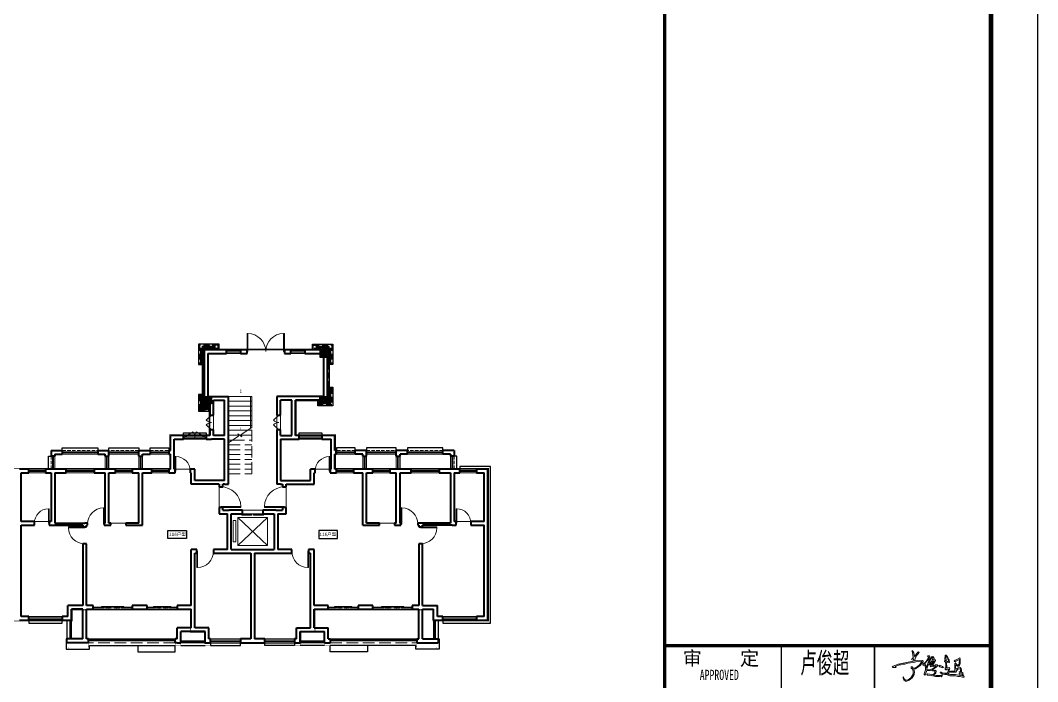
# Model space of a CAD drawing. Extents: x -518115 to 1124316, y -209821 to 1628073.
# Drawn here: x 875905 to 897714, y 655886 to 670063 of the extents above; entities that cross this region are included whole.
import ezdxf

# ---------------------------------------------------------------- set-up
doc = ezdxf.new("R2010")
doc.units = 0
doc.header["$LTSCALE"] = 1000
doc.header["$MEASUREMENT"] = 0
for name, pattern in [('#P_--_20B1_001_t3$0$DASH', [0.35, 0.25, -0.1]), ('DASH', [0.35, 0.25, -0.1]), ('HIDDEN', [0.375, 0.25, -0.125])]:
    doc.linetypes.add(name, pattern=pattern)
for name, color, linetype, lineweight in [('3.5方案汇报，与郭总、侯月琴确定户型_t8$0$STAIR', 2, 'Continuous', 18), ('PUB_HATCH', 8, 'Continuous', 9), ('STAIR', 2, 'Continuous', 18), ('WALL', 9, 'Continuous', 40), ('WINDOW', 144, 'Continuous', 15), ('平面-栏杆', 135, 'Continuous', 15), ('平面-看线', 45, 'Continuous', 15), ('签名', 7, 'Continuous', 18)]:
    doc.layers.add(name, color=color, linetype=linetype, lineweight=lineweight)
for name, color, linetype in [('DIM_SYMB', 3, 'Continuous'), ('PUB_TEXT', 4, 'Continuous'), ('图框', 140, 'Continuous'), ('图签文字', 147, 'Continuous'), ('看线', 251, 'Continuous'), ('立面-看线', 251, 'Continuous')]:
    doc.layers.add(name, color=color, linetype=linetype)
doc.layers.add('yichutu', color=7, linetype='Continuous', true_color=0xffffff, plot=False)
doc.styles.add('_TCH_DIM', font='SIMPLEX.shx', dxfattribs={"width": 0.7, "bigfont": 'GBCBIG.shx'})
doc.styles.add('建筑图签-1', font='', dxfattribs={"width": 0.7})
doc.styles.add('建筑图签-2', font='TXT.shx', dxfattribs={"width": 0.5, "bigfont": 'HZTXT.shx'})
doc.styles.add('黑体', font='')
doc.styles.get('建筑图签-1').set_extended_font_data('SimHei')
doc.styles.get('黑体').set_extended_font_data('SimHei')
pattern_1 = [(0, (-168166.8864, -210246.6915), (12.3825, 7.149038), [8.255, -16.51]), (120, (-168166.8864, -210246.6915), (-12.38249852, 7.14904056), [8.255, -16.51]), (60, (-168166.8864, -210246.6915), (1.48e-06, 14.29807856), [-16.51, 8.255])]

# ---------------------------------------------------------------- blocks, each defined once
blk = doc.blocks.new('A$C028C60F5')
at = {"color": 6}
blk.add_lwpolyline([(400, 0), (0, 0), (0, -400), (400, -400)], close=True, dxfattribs=at)
at = {"layer": 'PUB_HATCH'}
blk.add_solid([(0, -400), (400, -400), (0, 0), (400, 0)], dxfattribs=at)
blk = doc.blocks.new('A$C3EFA6995')
for p in [(9700, -2400), (15900, -2400)]:
    blk.add_blockref('A$C028C60F5', p)
blk = doc.blocks.new('A$C03F721DF')
at = {"layer": '立面-看线'}
h = blk.add_hatch(dxfattribs=at)
h.set_pattern_fill('HONEY', color=256, scale=5.2)
h.set_pattern_definition(pattern_1)
h.paths.add_polyline_path([(14240, 2600), (14240, 2640), (13960, 2640), (13960, 2600), (13920, 2600), (13920, 2280), (14000, 2280), (14000, 2560), (14280, 2560), (14280, 2600)])
h = blk.add_hatch(dxfattribs=at)
h.set_pattern_fill('HONEY', color=256, scale=5.2)
h.set_pattern_definition(pattern_1)
h.paths.add_polyline_path([(16400, 2600), (16400, 2640), (16680, 2640), (16680, 2600), (16720, 2600), (16720, 2280), (16640, 2280), (16640, 2560), (16360, 2560), (16360, 2600)])
h = blk.add_hatch(dxfattribs=at)
h.set_pattern_fill('HONEY', color=256, scale=5.2)
h.set_pattern_definition([(0, (-168206.6315, -211646.691), (12.3825, 7.149038), [8.255, -16.51]), (120, (-168206.6315, -211646.691), (-12.38249852, 7.14904056), [8.255, -16.51]), (60, (-168206.6315, -211646.691), (1.48e-06, 14.29807856), [-16.51, 8.255])])
h.paths.add_polyline_path([(14120, 1400), (14000, 1400), (14000, 1560), (13920, 1560), (13920, 1280), (14120, 1280)])
h = blk.add_hatch(dxfattribs=at)
h.set_pattern_fill('HONEY', color=256, scale=5.2)
h.set_pattern_definition([(0, (-168206.6315, -211486.691), (12.3825, 7.149038), [8.255, -16.51]), (120, (-168206.6315, -211486.691), (-12.38249852, 7.14904056), [8.255, -16.51]), (60, (-168206.6315, -211486.691), (1.48e-06, 14.29807856), [-16.51, 8.255])])
h.paths.add_polyline_path([(16640, 1480), (16640, 1480), (16640, 1720), (16720, 1720), (16720, 1400), (16640, 1400)])
at = {"color": 1, "const_width": 3.2}
for points in [[(14000, 2280), (13920, 2280), (13920, 2600), (13960, 2600), (13960, 2640), (14076, 2640), (14076, 2640), (14124, 2640), (14124, 2640), (14240, 2640), (14240, 2600), (14280, 2600), (14280, 2560)], [(16640, 2280), (16720, 2280), (16720, 2600), (16680, 2600), (16680, 2640), (16564, 2640), (16564, 2640), (16516, 2640), (16516, 2640), (16400, 2640), (16400, 2600), (16360, 2600), (16360, 2560)], [(14000, 1560), (13920, 1560), (13920, 1280), (14120, 1280)], [(16640, 1720), (16720, 1720), (16720, 1400), (16480, 1400), (16480, 1480)]]:
    blk.add_lwpolyline(points, dxfattribs=at)
at = {"color": 1}
for points in [[(13221, -1315), (13624, -1315), (13624, -1489), (13221, -1489)], [(16859, -1315), (16456, -1315), (16456, -1489), (16859, -1489)]]:
    blk.add_lwpolyline(points, close=True, dxfattribs=at)
at = {"color": 30, "const_width": 3.2}
for points in [[(11060, -3720), (11060, -3840), (11100, -3840), (11100, -3820), (11520, -3820), (11520, -3720)], [(13380, -3720), (13380, -3780), (13500, -3780), (13500, -3720)], [(14020, -3720), (14020, -3780), (14140, -3780), (14140, -3720)], [(16060, -3720), (16060, -3780), (15940, -3780), (15940, -3720)], [(16700, -3720), (16700, -3780), (16580, -3780), (16580, -3720)], [(19020, -3720), (19020, -3840), (18980, -3840), (18980, -3820), (18560, -3820), (18560, -3720)]]:
    blk.add_lwpolyline(points, dxfattribs=at)
at = {"layer": '3.5方案汇报，与郭总、侯月琴确定户型_t8$0$STAIR'}
for p, q in [((14721, -1040), (15361, -1640)), ((15361, -1040), (14721, -1640))]:
    blk.add_line(p, q, dxfattribs=at)
for points in [[(15361, -1640), (15361, -1040), (14721, -1040), (14721, -1640)], [(14681, -1560), (14681, -1100), (14621, -1100), (14621, -1560)]]:
    blk.add_lwpolyline(points, close=True, dxfattribs=at)
at = {"layer": 'DIM_SYMB'}
blk.add_lwpolyline([(14780, 1612, 0, 0, 0), (14780, 832, 0, 16, 0), (14780, 892, 0, 0, 0)], format="xyseb", dxfattribs=at)
at = {"layer": 'STAIR'}
for p, q in [((14520, 562), (14520, 1560)), ((14520, 1560), (15020, 1560)), ((14996, 1560), (14996, 878)), ((15020, 894), (15020, 1560)), ((14520, 1456), (15020, 1456)), ((14520, 1352), (15020, 1352)), ((14520, 1248), (15020, 1248)), ((14520, 1144), (15020, 1144)), ((14520, 1040), (15020, 1040)), ((14520, 936), (15020, 936)), ((15020, 894), (14793, 743)), ((14520, 832), (14926, 832)), ((14520, 728), (14733, 728)), ((14740, 708), (14520, 562)), ((14811, 692), (14724, 756)), ((14724, 756), (14740, 708)), ((14762, 728), (14798, 728)), ((14793, 743), (14811, 692)), ((14520, 624), (14614, 624))]:
    blk.add_line(p, q, dxfattribs=at)
at = {"layer": 'STAIR', "color": 246, "linetype": '#P_--_20B1_001_t3$0$DASH'}
for p, q in [((15020, 894), (14793, 743)), ((15020, -104), (15020, 894)), ((14740, 708), (14520, 562)), ((14811, 692), (14724, 756)), ((14724, 756), (14740, 708)), ((14733, 728), (14762, 728)), ((14793, 743), (14811, 692)), ((14798, 728), (15020, 728)), ((14926, 832), (15020, 832)), ((14520, -104), (14520, 562)), ((14520, 520), (15020, 520)), ((14614, 624), (15020, 624)), ((14520, 416), (15020, 416)), ((14520, 312), (15020, 312)), ((14520, 208), (15020, 208)), ((14520, 104), (15020, 104)), ((14520, 0), (15020, 0)), ((14520, -104), (15020, -104))]:
    blk.add_line(p, q, dxfattribs=at)
at = {"layer": 'WALL', "color": 7}
for p, q in [((14480, 2560), (14000, 2560)), ((14000, 2560), (14000, 1480)), ((14080, 2480), (14480, 2480)), ((14080, 2480), (14080, 1560)), ((14480, 2480), (14480, 2560)), ((14920, 2560), (14780, 2560)), ((14780, 2560), (14780, 2480)), ((14780, 2480), (14920, 2480)), ((14920, 2480), (14920, 2560)), ((15860, 2560), (15720, 2560)), ((15720, 2560), (15720, 2480)), ((15720, 2480), (15860, 2480)), ((15860, 2480), (15860, 2560)), ((16640, 2560), (16160, 2560)), ((16160, 2560), (16160, 2480)), ((16160, 2480), (16560, 2480)), ((16560, 2480), (16560, 1560)), ((16640, 2560), (16640, 1480)), ((14080, 1560), (14160, 1560)), ((14160, 1560), (14520, 1560)), ((14520, 680), (14520, 1560)), ((15920, 1560), (15560, 1560)), ((15560, 1560), (15560, 1160)), ((16560, 1560), (15920, 1560)), ((14000, 1480), (14120, 1480)), ((14120, 1480), (14120, 1160)), ((14200, 1480), (14440, 1480)), ((14200, 1160), (14200, 1480)), ((14440, 720), (14440, 1480)), ((15880, 1480), (15640, 1480)), ((15640, 1160), (15640, 1480)), ((15880, 720), (15880, 1480)), ((15960, 720), (15960, 1480)), ((16640, 1480), (15960, 1480)), ((14120, 1160), (14200, 1160)), ((15560, 1160), (15640, 1160)), ((13560, 720), (13280, 720)), ((13280, 400), (13280, 720)), ((13560, 640), (13560, 720)), ((14120, 720), (14040, 720)), ((14040, 720), (14040, 640)), ((14200, 840), (14120, 840)), ((14120, 840), (14120, 720)), ((14200, 720), (14200, 840)), ((14440, 720), (14200, 720)), ((14520, -280), (14520, 680)), ((15640, 840), (15560, 840)), ((15560, 840), (15560, 680)), ((15560, 680), (15560, -280)), ((15640, 720), (15640, 840)), ((15640, 720), (15880, 720)), ((16040, 720), (15960, 720)), ((16040, 640), (16040, 720)), ((16800, 720), (16520, 720)), ((16520, 720), (16520, 640)), ((16800, 400), (16800, 720)), ((13360, 640), (13560, 640)), ((13360, 360), (13360, 640)), ((14040, 640), (14160, 640)), ((14440, 640), (14160, 640)), ((14440, -240), (14440, 640)), ((15640, 640), (15640, -240)), ((15640, 640), (15920, 640)), ((15920, 640), (16040, 640)), ((16520, 640), (16720, 640)), ((16720, 360), (16720, 640)), ((10720, 400), (10960, 400)), ((10720, 400), (10720, 280)), ((10800, 280), (10720, 280)), ((10800, 320), (10960, 320)), ((10800, 320), (10800, 280)), ((10960, 400), (10960, 320)), ((11720, 400), (11960, 400)), ((11720, 400), (11720, 320)), ((11720, 320), (11880, 320)), ((11880, 280), (11880, 320)), ((11880, 280), (11960, 280)), ((11960, 280), (11960, 400)), ((12600, 280), (12600, 400)), ((12600, 400), (12840, 400)), ((12600, 280), (12680, 280)), ((12680, 280), (12680, 320)), ((12680, 320), (12840, 320)), ((12840, 400), (12840, 320)), ((13240, 400), (13280, 400)), ((13240, 400), (13240, 320)), ((13240, 320), (13280, 320)), ((13280, 0), (13280, 320)), ((13360, 0), (13360, 360)), ((16720, 0), (16720, 360)), ((16840, 400), (16800, 400)), ((16840, 320), (16800, 320)), ((16800, 0), (16800, 320)), ((16840, 320), (16840, 400)), ((17480, 400), (17240, 400)), ((17240, 320), (17240, 400)), ((17400, 320), (17240, 320)), ((17400, 280), (17400, 320)), ((17400, 280), (17480, 280)), ((17480, 280), (17480, 400)), ((18360, 400), (18120, 400)), ((18120, 280), (18120, 400)), ((18120, 280), (18200, 280)), ((18360, 320), (18200, 320)), ((18200, 280), (18200, 320)), ((18360, 320), (18360, 400)), ((19360, 400), (19120, 400)), ((19120, 320), (19120, 400)), ((19280, 320), (19120, 320)), ((19280, 320), (19280, 280)), ((19360, 280), (19280, 280)), ((19360, 400), (19360, 280)), ((10240, 0), (10040, 0)), ((10080, -80), (10240, -80)), ((10080, -1120), (10080, -80)), ((10240, -80), (10240, 0)), ((10760, 0), (10600, 0)), ((10600, 0), (10600, -80)), ((10600, -80), (10720, -80)), ((10720, -80), (10720, -1120)), ((11040, 0), (10760, 0)), ((10800, -80), (10800, -1160)), ((10800, -80), (11040, -80)), ((11040, -80), (11040, 0)), ((11920, 0), (11640, 0)), ((11640, 0), (11640, -80)), ((11640, -80), (11880, -80)), ((11880, -1160), (11880, -80)), ((12100, 0), (11920, 0)), ((11960, -1160), (11960, -80)), ((11960, -80), (12100, -80)), ((12100, -80), (12100, 0)), ((12640, 0), (12460, 0)), ((12460, 0), (12460, -80)), ((12460, -80), (12600, -80)), ((12600, -1160), (12600, -80)), ((12880, 0), (12640, 0)), ((12680, -80), (12880, -80)), ((12680, -1200), (12680, -80)), ((12880, -80), (12880, 0)), ((13280, 0), (13240, 0)), ((13240, 0), (13240, -80)), ((13240, -80), (13320, -80)), ((13320, -80), (13380, -80)), ((13380, 0), (13360, 0)), ((13380, -80), (13380, 0)), ((13800, 0), (13700, 0)), ((13700, 0), (13700, -80)), ((13700, -80), (13720, -80)), ((13720, -320), (13720, -80)), ((13800, -240), (13800, 0)), ((16280, -240), (16280, 0)), ((16380, 0), (16280, 0)), ((16360, -320), (16360, -80)), ((16360, -80), (16380, -80)), ((16380, -80), (16380, 0)), ((16720, 0), (16700, 0)), ((16700, 0), (16700, -80)), ((16700, -80), (16760, -80)), ((16760, -80), (16840, -80)), ((16840, 0), (16800, 0)), ((16840, -80), (16840, 0)), ((17440, 0), (17200, 0)), ((17200, 0), (17200, -80)), ((17200, -80), (17400, -80)), ((17400, -1200), (17400, -80)), ((17620, 0), (17440, 0)), ((17480, -80), (17620, -80)), ((17480, -1160), (17480, -80)), ((17620, -80), (17620, 0)), ((18160, 0), (17980, 0)), ((17980, 0), (17980, -80)), ((17980, -80), (18120, -80)), ((18120, -1160), (18120, -80)), ((18440, 0), (18160, 0)), ((18200, -1160), (18200, -80)), ((18200, -80), (18440, -80)), ((18440, -80), (18440, 0)), ((19320, 0), (19040, 0)), ((19040, 0), (19040, -80)), ((19040, -80), (19280, -80)), ((19280, -80), (19280, -1160)), ((19480, 0), (19320, 0)), ((19360, -80), (19360, -1120)), ((19360, -80), (19480, -80)), ((19480, -80), (19480, 0)), ((20080, 0), (19840, 0)), ((19840, 0), (19840, -80)), ((19840, -80), (20000, -80)), ((20000, -1120), (20000, -80)), ((20080, -1160), (20080, 0)), ((14320, -320), (13720, -320)), ((14360, -240), (13800, -240)), ((14320, -320), (14320, -380)), ((14320, -380), (14400, -380)), ((14440, -240), (14360, -240)), ((14440, -320), (14400, -320)), ((14400, -380), (14400, -320)), ((14440, -320), (14440, -320)), ((14440, -320), (14520, -320)), ((14520, -320), (14520, -280)), ((15560, -280), (15560, -320)), ((15640, -320), (15560, -320)), ((15640, -240), (15720, -240)), ((15640, -320), (15640, -320)), ((15640, -320), (15680, -320)), ((15680, -320), (15680, -380)), ((15680, -380), (15760, -380)), ((15720, -240), (16280, -240)), ((15760, -320), (16360, -320)), ((15760, -380), (15760, -320)), ((14400, -820), (14320, -820)), ((14320, -820), (14320, -960)), ((14400, -880), (14400, -820)), ((15760, -820), (15680, -820)), ((15680, -820), (15680, -880)), ((15760, -960), (15760, -820)), ((14320, -960), (14500, -960)), ((14400, -880), (14540, -880)), ((14500, -1720), (14500, -960)), ((14820, -880), (14540, -880)), ((14580, -960), (14820, -960)), ((14580, -1720), (14580, -960)), ((14820, -960), (14820, -880)), ((15540, -880), (15260, -880)), ((15260, -880), (15260, -960)), ((15260, -960), (15500, -960)), ((15500, -960), (15500, -1720)), ((15540, -880), (15680, -880)), ((15580, -960), (15760, -960)), ((15580, -960), (15580, -1720)), ((10360, -1120), (10080, -1120)), ((10080, -1200), (10360, -1200)), ((10080, -3160), (10080, -1200)), ((10360, -1200), (10360, -1120)), ((10720, -1120), (10680, -1120)), ((10680, -1120), (10680, -1200)), ((10680, -1200), (10760, -1200)), ((10760, -1200), (11400, -1200)), ((10800, -1160), (11440, -1160)), ((11400, -1200), (11400, -1240)), ((11400, -1240), (11480, -1240)), ((11500, -1160), (11440, -1160)), ((11480, -1240), (11480, -1200)), ((11480, -1200), (11500, -1200)), ((11500, -1200), (11500, -1160)), ((11880, -1160), (11860, -1160)), ((11860, -1160), (11860, -1200)), ((11860, -1200), (11920, -1200)), ((11920, -1200), (12000, -1200)), ((12000, -1160), (11960, -1160)), ((12000, -1200), (12000, -1160)), ((12600, -1160), (12320, -1160)), ((12320, -1160), (12320, -1200)), ((12320, -1200), (12680, -1200)), ((17400, -1200), (17760, -1200)), ((17760, -1160), (17480, -1160)), ((17760, -1200), (17760, -1160)), ((18120, -1160), (18080, -1160)), ((18080, -1160), (18080, -1200)), ((18080, -1200), (18160, -1200)), ((18160, -1200), (18220, -1200)), ((18220, -1160), (18200, -1160)), ((18220, -1200), (18220, -1160)), ((18640, -1160), (18580, -1160)), ((18580, -1160), (18580, -1200)), ((18580, -1200), (18600, -1200)), ((18600, -1200), (18600, -1240)), ((18600, -1240), (18680, -1240)), ((19280, -1160), (18640, -1160)), ((18680, -1240), (18680, -1200)), ((19320, -1200), (18680, -1200)), ((19320, -1200), (19400, -1200)), ((19400, -1120), (19360, -1120)), ((19400, -1200), (19400, -1120)), ((20000, -1120), (19720, -1120)), ((19720, -1120), (19720, -1200)), ((19720, -1200), (20000, -1200)), ((20000, -3160), (20000, -1200)), ((20080, -3240), (20080, -1160)), ((11480, -1600), (11400, -1600)), ((11400, -1600), (11400, -2920)), ((11480, -2920), (11480, -1600)), ((13840, -1720), (13720, -1720)), ((13720, -2920), (13720, -1720)), ((13840, -1800), (13840, -1720)), ((14500, -1720), (14200, -1720)), ((14200, -1720), (14200, -1800)), ((14580, -1720), (15040, -1720)), ((15040, -1720), (15500, -1720)), ((15880, -1720), (15580, -1720)), ((15880, -1800), (15880, -1720)), ((16360, -1720), (16240, -1720)), ((16240, -1720), (16240, -1800)), ((16360, -2920), (16360, -1720)), ((18680, -1600), (18600, -1600)), ((18600, -1600), (18600, -2920)), ((18680, -2920), (18680, -1600)), ((13800, -1800), (13840, -1800)), ((13800, -2960), (13800, -1800)), ((14200, -1800), (14540, -1800)), ((14540, -1800), (15000, -1800)), ((15000, -1800), (15000, -3640)), ((15080, -1800), (15540, -1800)), ((15080, -1800), (15080, -3640)), ((15540, -1800), (15880, -1800)), ((16240, -1800), (16280, -1800)), ((16280, -2960), (16280, -1800)), ((11080, -3160), (11080, -2920)), ((11400, -2920), (11080, -2920)), ((11160, -3240), (11160, -3000)), ((11400, -3000), (11160, -3000)), ((11400, -3640), (11400, -3000)), ((11620, -2920), (11480, -2920)), ((11480, -3640), (11480, -3000)), ((11480, -3000), (11620, -3000)), ((11620, -3000), (11620, -2920)), ((12780, -2920), (12460, -2920)), ((12460, -2920), (12460, -3000)), ((12460, -3000), (12780, -3000)), ((12780, -3000), (12780, -2920)), ((13720, -2920), (13420, -2920)), ((13420, -2920), (13420, -3000)), ((13420, -3000), (13720, -3000)), ((13720, -3400), (13720, -3000)), ((13800, -3400), (13800, -2960)), ((16280, -3400), (16280, -2960)), ((16660, -2920), (16360, -2920)), ((16360, -3400), (16360, -3000)), ((16360, -3000), (16660, -3000)), ((16660, -3000), (16660, -2920)), ((17620, -2920), (17300, -2920)), ((17300, -2920), (17300, -3000)), ((17300, -3000), (17620, -3000)), ((17620, -3000), (17620, -2920)), ((18600, -2920), (18460, -2920)), ((18460, -2920), (18460, -3000)), ((18460, -3000), (18600, -3000)), ((18600, -3640), (18600, -3000)), ((18680, -2920), (19000, -2920)), ((18680, -3640), (18680, -3000)), ((18680, -3000), (18920, -3000)), ((18920, -3240), (18920, -3000)), ((19000, -3160), (19000, -2920)), ((10040, -3240), (10240, -3240)), ((10240, -3160), (10080, -3160)), ((10240, -3240), (10240, -3160)), ((11080, -3160), (10960, -3160)), ((10960, -3160), (10960, -3240)), ((10960, -3240), (11160, -3240)), ((18920, -3240), (19120, -3240)), ((19120, -3160), (19000, -3160)), ((19120, -3240), (19120, -3160)), ((20000, -3160), (19840, -3160)), ((19840, -3160), (19840, -3240)), ((19840, -3240), (20080, -3240)), ((13420, -3640), (13420, -3400)), ((13720, -3400), (13420, -3400)), ((13500, -3680), (13500, -3480)), ((13760, -3480), (13500, -3480)), ((14020, -3480), (13760, -3480)), ((14100, -3400), (13800, -3400)), ((14020, -3720), (14020, -3480)), ((14100, -3640), (14100, -3400)), ((15980, -3640), (15980, -3400)), ((15980, -3400), (16280, -3400)), ((16060, -3720), (16060, -3480)), ((16060, -3480), (16320, -3480)), ((16320, -3480), (16580, -3480)), ((16360, -3400), (16660, -3400)), ((16580, -3680), (16580, -3480)), ((16660, -3640), (16660, -3400)), ((11400, -3640), (11060, -3640)), ((11060, -3720), (11060, -3640)), ((11520, -3640), (11480, -3640)), ((11520, -3720), (11520, -3640)), ((13420, -3640), (13380, -3640)), ((13380, -3720), (13380, -3640)), ((13500, -3720), (13500, -3680)), ((14140, -3640), (14100, -3640)), ((14140, -3720), (14140, -3640)), ((15000, -3640), (14780, -3640)), ((14780, -3640), (14780, -3720)), ((15300, -3640), (15080, -3640)), ((15300, -3720), (15300, -3640)), ((15980, -3640), (15940, -3640)), ((15940, -3640), (15940, -3720)), ((16580, -3720), (16580, -3680)), ((16660, -3640), (16700, -3640)), ((16700, -3640), (16700, -3720)), ((18560, -3640), (18600, -3640)), ((18560, -3640), (18560, -3720)), ((18680, -3640), (19020, -3640)), ((19020, -3640), (19020, -3720)), ((11440, -3720), (11060, -3720)), ((11520, -3720), (11440, -3720)), ((13420, -3720), (13380, -3720)), ((13420, -3720), (13420, -3720)), ((13420, -3720), (13500, -3720)), ((14020, -3720), (14140, -3720)), ((14780, -3720), (15040, -3720)), ((15040, -3720), (15300, -3720)), ((15940, -3720), (16060, -3720)), ((16580, -3720), (16660, -3720)), ((16660, -3720), (16700, -3720)), ((16660, -3720), (16660, -3720)), ((18560, -3720), (18640, -3720)), ((18640, -3720), (19020, -3720))]:
    blk.add_line(p, q, dxfattribs=at)
at = {"layer": 'WINDOW'}
for p, q in [((14920, 2520), (14920, 2910)), ((14940, 2910), (14920, 2910)), ((14940, 2520), (14940, 2910)), ((15700, 2520), (15700, 2910)), ((15700, 2910), (15720, 2910)), ((15720, 2520), (15720, 2910)), ((15720, 2560), (14920, 2560)), ((14920, 2520), (14940, 2520)), ((15720, 2520), (15700, 2520)), ((15860, 2480), (15860, 2560)), ((16160, 2560), (15860, 2560)), ((15860, 2533), (16160, 2533)), ((15860, 2507), (16160, 2507)), ((16160, 2480), (15860, 2480)), ((16160, 2560), (16160, 2480)), ((14160, 1160), (14047, 1047)), ((14120, 840), (14120, 1160)), ((14200, 840), (14200, 1160)), ((15560, 1160), (15560, 840)), ((15640, 1160), (15640, 840)), ((14160, 840), (14047, 953)), ((13560, 680), (13768, 800)), ((14039, 680), (13831, 800)), ((11040, -80), (11040, 0)), ((11040, 0), (11640, 0)), ((11640, -27), (11040, -27)), ((11640, -53), (11040, -53)), ((11040, -80), (11640, -80)), ((11640, 0), (11640, -80)), ((13380, 0), (13700, 0)), ((16700, 0), (16380, 0)), ((18440, 0), (18440, -80)), ((19040, 0), (18440, 0)), ((18440, -27), (19040, -27)), ((18440, -53), (19040, -53)), ((19040, -80), (18440, -80)), ((19040, -80), (19040, 0)), ((14320, -820), (14320, -380)), ((15760, -820), (15760, -380)), ((10664, -848), (10680, -848)), ((10664, -1160), (10664, -848)), ((10680, -1160), (10680, -848)), ((11842, -829), (11860, -829)), ((11842, -1180), (11842, -829)), ((11860, -1180), (11860, -829)), ((18238, -829), (18220, -829)), ((18220, -1180), (18220, -829)), ((18238, -1180), (18238, -829)), ((19416, -848), (19400, -848)), ((19400, -1160), (19400, -848)), ((19416, -1160), (19416, -848)), ((14805, -984), (14805, -975)), ((15025, -975), (14805, -975)), ((15025, -984), (14805, -984)), ((14820, -880), (15260, -880)), ((14820, -960), (15260, -960)), ((15260, -960), (14820, -960)), ((15025, -984), (15025, -975)), ((15275, -975), (15055, -975)), ((15055, -984), (15055, -975)), ((15275, -984), (15055, -984)), ((15275, -984), (15275, -975)), ((10360, -1120), (10680, -1120)), ((10680, -1160), (10664, -1160)), ((11089, -1258), (11089, -1240)), ((11440, -1240), (11089, -1240)), ((11440, -1258), (11089, -1258)), ((11440, -1240), (11440, -1258)), ((11860, -1180), (11842, -1180)), ((12000, -1160), (12000, -1200)), ((12000, -1160, 320), (12320, -1160, 320)), ((17760, -1160), (17760, -1200)), ((18080, -1160, 320), (17760, -1160, 320)), ((18080, -1200), (18080, -1160)), ((18220, -1180), (18238, -1180)), ((18640, -1240), (18640, -1258)), ((18640, -1240), (18991, -1240)), ((18640, -1258), (18991, -1258)), ((18991, -1258), (18991, -1240)), ((19720, -1120), (19400, -1120)), ((19400, -1160), (19416, -1160)), ((13840, -1760), (13858, -1760)), ((13840, -1760), (13840, -2111)), ((13858, -1760), (13858, -2111)), ((16240, -1760), (16222, -1760)), ((16222, -1760), (16222, -2111)), ((16240, -1760), (16240, -2111)), ((13858, -2111), (13840, -2111)), ((16222, -2111), (16240, -2111)), ((11620, -2960), (11620, -2976)), ((11620, -2971), (11620, -2960)), ((11620, -2960), (11856, -2960)), ((11856, -2971), (11620, -2971)), ((12460, -3000), (11620, -3000)), ((11798, -2960), (11798, -2948)), ((11798, -2948), (12040, -2948)), ((12040, -2960), (11798, -2960)), ((11856, -2960), (11856, -2971)), ((11884, -2975), (12009, -2975)), ((12009, -2975), (11954, -2981)), ((11954, -2981), (11954, -2975)), ((12040, -2948), (12040, -2960)), ((12281, -2948), (12040, -2948)), ((12040, -2960), (12281, -2960)), ((12196, -2975), (12071, -2975)), ((12071, -2975), (12126, -2981)), ((12126, -2981), (12126, -2975)), ((12224, -2960), (12224, -2971)), ((12460, -2960), (12224, -2960)), ((12224, -2971), (12460, -2971)), ((12281, -2960), (12281, -2948)), ((12460, -2971), (12460, -2960)), ((12780, -2960), (12780, -2976)), ((12780, -2971), (12780, -2960)), ((12780, -2960), (12960, -2960)), ((12960, -2971), (12780, -2971)), ((13420, -3000), (12780, -3000)), ((12916, -2960), (12916, -2948)), ((12916, -2948), (13100, -2948)), ((13100, -2960), (12916, -2960)), ((12960, -2960), (12960, -2971)), ((12981, -2975), (13076, -2975)), ((13076, -2975), (13035, -2981)), ((13035, -2981), (13035, -2975)), ((13100, -2948), (13100, -2960)), ((13284, -2948), (13100, -2948)), ((13100, -2960), (13284, -2960)), ((13219, -2975), (13124, -2975)), ((13124, -2975), (13165, -2981)), ((13165, -2981), (13165, -2975)), ((13240, -2960), (13240, -2971)), ((13420, -2960), (13240, -2960)), ((13240, -2971), (13420, -2971)), ((13284, -2960), (13284, -2948)), ((13420, -2971), (13420, -2960)), ((16660, -2971), (16660, -2960)), ((16660, -2960), (16840, -2960)), ((16840, -2971), (16660, -2971)), ((16660, -3000), (17300, -3000)), ((16796, -2960), (16796, -2948)), ((16796, -2948), (16980, -2948)), ((16980, -2960), (16796, -2960)), ((16840, -2960), (16840, -2971)), ((16861, -2975), (16956, -2975)), ((16956, -2975), (16915, -2981)), ((16915, -2981), (16915, -2975)), ((16980, -2948), (16980, -2960)), ((17164, -2948), (16980, -2948)), ((16980, -2960), (17164, -2960)), ((17099, -2975), (17004, -2975)), ((17004, -2975), (17045, -2981)), ((17045, -2981), (17045, -2975)), ((17120, -2960), (17120, -2971)), ((17300, -2960), (17120, -2960)), ((17120, -2971), (17300, -2971)), ((17164, -2960), (17164, -2948)), ((17300, -2960), (17300, -2976)), ((17300, -2971), (17300, -2960)), ((17620, -2971), (17620, -2960)), ((17620, -2960), (17856, -2960)), ((17856, -2971), (17620, -2971)), ((17620, -3000), (18460, -3000)), ((17799, -2960), (17799, -2948)), ((17799, -2948), (18040, -2948)), ((18040, -2960), (17799, -2960)), ((17856, -2960), (17856, -2971)), ((17884, -2975), (18009, -2975)), ((18009, -2975), (17954, -2981)), ((17954, -2981), (17954, -2975)), ((18040, -2948), (18040, -2960)), ((18282, -2948), (18040, -2948)), ((18040, -2960), (18282, -2960)), ((18196, -2975), (18071, -2975)), ((18071, -2975), (18126, -2981)), ((18126, -2981), (18126, -2975)), ((18224, -2960), (18224, -2971)), ((18460, -2960), (18224, -2960)), ((18224, -2971), (18460, -2971)), ((18282, -2960), (18282, -2948)), ((18460, -2960), (18460, -2976)), ((18460, -2971), (18460, -2960)), ((10240, -3240), (10240, -3160)), ((10240, -3160), (10960, -3160)), ((10960, -3187), (10240, -3187)), ((10960, -3213), (10240, -3213)), ((10240, -3240), (10960, -3240)), ((10960, -3160), (10960, -3240)), ((19120, -3160), (19120, -3240)), ((19840, -3160), (19120, -3160)), ((19120, -3187), (19840, -3187)), ((19120, -3213), (19840, -3213)), ((19840, -3240), (19120, -3240)), ((19840, -3240), (19840, -3160)), ((13500, -3720), (13500, -3680)), ((13500, -3680), (14020, -3680)), ((14020, -3693), (13500, -3693)), ((13500, -3707), (13533, -3693)), ((14020, -3707), (13500, -3707)), ((13535, -3707), (13568, -3693)), ((13570, -3707), (13604, -3693)), ((13606, -3707), (13639, -3693)), ((13641, -3707), (13674, -3693)), ((13676, -3707), (13710, -3693)), ((13712, -3707), (13745, -3693)), ((13747, -3707), (13780, -3693)), ((13782, -3707), (13816, -3693)), ((13818, -3707), (13851, -3693)), ((13853, -3707), (13887, -3693)), ((13889, -3707), (13922, -3693)), ((13924, -3707), (13957, -3693)), ((13959, -3707), (13993, -3693)), ((13995, -3707), (14020, -3697)), ((14020, -3680), (14020, -3720)), ((15300, -3720), (15300, -3640)), ((15300, -3640), (15940, -3640)), ((15940, -3667), (15300, -3667)), ((15940, -3693), (15300, -3693)), ((15940, -3640), (15940, -3720)), ((16060, -3680), (16060, -3720)), ((16580, -3680), (16060, -3680)), ((16060, -3693), (16580, -3693)), ((16085, -3707), (16060, -3697)), ((16060, -3707), (16580, -3707)), ((16121, -3707), (16087, -3693)), ((16156, -3707), (16123, -3693)), ((16191, -3707), (16158, -3693)), ((16227, -3707), (16193, -3693)), ((16262, -3707), (16229, -3693)), ((16298, -3707), (16264, -3693)), ((16333, -3707), (16300, -3693)), ((16368, -3707), (16335, -3693)), ((16404, -3707), (16370, -3693)), ((16439, -3707), (16406, -3693)), ((16474, -3707), (16441, -3693)), ((16510, -3707), (16476, -3693)), ((16545, -3707), (16512, -3693)), ((16580, -3707), (16547, -3693)), ((16580, -3720), (16580, -3680)), ((13500, -3720), (14020, -3720)), ((15300, -3720), (15940, -3720)), ((16580, -3720), (16060, -3720))]:
    blk.add_line(p, q, dxfattribs=at)
at = {"layer": 'WINDOW', "extrusion": (0, 0, -1)}
for p, q in [((14480, 2560), (14480, 2480)), ((14480, 2560), (14780, 2560)), ((14780, 2533), (14480, 2533)), ((14780, 2507), (14480, 2507)), ((14480, 2480), (14780, 2480)), ((14780, 2480), (14780, 2560)), ((15600, 1160), (15487, 1047)), ((15600, 840), (15487, 953)), ((13560, 640), (13560, 720)), ((13560, 720), (14040, 720)), ((14040, 693), (13560, 693)), ((14040, 667), (13560, 667)), ((14040, 720), (14040, 640)), ((16040, 720), (16040, 640)), ((16520, 720), (16040, 720)), ((16040, 693), (16520, 693)), ((16040, 667), (16520, 667)), ((16520, 640), (16520, 720)), ((13560, 640), (14040, 640)), ((16520, 640), (16040, 640)), ((13396, 272), (13380, 272)), ((13380, -40), (13380, 272)), ((13396, -40), (13396, 272)), ((16684, 272), (16700, 272)), ((16684, -40), (16684, 272)), ((16700, -40), (16700, 272)), ((10240, 0), (10240, -80)), ((10600, 0), (10240, 0)), ((10240, -27), (10600, -27)), ((10240, -53), (10600, -53)), ((10600, -80), (10240, -80)), ((10600, -80), (10600, 0)), ((12100, 0), (12100, -80)), ((12460, 0), (12100, 0)), ((12100, -27), (12460, -27)), ((12100, -53), (12460, -53)), ((12460, -80), (12100, -80)), ((12460, -80), (12460, 0)), ((12880, 0), (12880, -80)), ((13240, 0), (12880, 0)), ((12880, -27), (13240, -27)), ((12880, -53), (13240, -53)), ((13240, -80), (12880, -80)), ((13240, -80), (13240, 0)), ((13380, -40), (13396, -40)), ((16700, -40), (16684, -40)), ((16840, -80), (16840, 0)), ((16840, 0), (17200, 0)), ((17200, -27), (16840, -27)), ((17200, -53), (16840, -53)), ((16840, -80), (17200, -80)), ((17200, 0), (17200, -80)), ((17620, -80), (17620, 0)), ((17620, 0), (17980, 0)), ((17980, -27), (17620, -27)), ((17980, -53), (17620, -53)), ((17620, -80), (17980, -80)), ((17980, 0), (17980, -80)), ((19480, -80), (19480, 0)), ((19480, 0), (19840, 0)), ((19840, -27), (19480, -27)), ((19840, -53), (19480, -53)), ((19480, -80), (19840, -80)), ((19840, 0), (19840, -80)), ((14360, -820), (14360, -798)), ((14360, -798), (14789, -798)), ((14360, -820), (14789, -820)), ((14789, -798), (14789, -820)), ((15291, -798), (15291, -820)), ((15720, -798), (15291, -798)), ((15720, -820), (15291, -820)), ((15720, -820), (15720, -798)), ((11160, -3240), (11120, -3240)), ((11120, -3240), (11120, -3640)), ((11133, -3640), (11133, -3240)), ((11147, -3240), (11133, -3266)), ((11147, -3267), (11133, -3293)), ((11147, -3640), (11147, -3240)), ((11160, -3240), (11160, -3640)), ((18920, -3240), (18960, -3240)), ((18920, -3240), (18920, -3640)), ((18933, -3640), (18933, -3240)), ((18933, -3240), (18947, -3266)), ((18933, -3267), (18947, -3293)), ((18947, -3640), (18947, -3240)), ((18960, -3240), (18960, -3640)), ((11147, -3294), (11133, -3320)), ((11147, -3322), (11133, -3347)), ((11147, -3349), (11133, -3374)), ((11147, -3376), (11133, -3402)), ((11147, -3403), (11133, -3429)), ((11147, -3430), (11133, -3456)), ((11147, -3458), (11133, -3483)), ((11147, -3485), (11133, -3510)), ((18933, -3294), (18947, -3320)), ((18933, -3322), (18947, -3347)), ((18933, -3349), (18947, -3374)), ((18933, -3376), (18947, -3402)), ((18933, -3403), (18947, -3429)), ((18933, -3430), (18947, -3456)), ((18933, -3458), (18947, -3483)), ((18933, -3485), (18947, -3510)), ((11120, -3640), (11160, -3640)), ((11147, -3512), (11133, -3538)), ((11147, -3539), (11133, -3565)), ((11147, -3566), (11133, -3592)), ((11147, -3594), (11133, -3619)), ((11147, -3621), (11137, -3640)), ((14140, -3640), (14140, -3720)), ((14780, -3640), (14140, -3640)), ((14140, -3667), (14780, -3667)), ((14140, -3693), (14780, -3693)), ((14780, -3720), (14780, -3640)), ((18960, -3640), (18920, -3640)), ((18933, -3512), (18947, -3538)), ((18933, -3539), (18947, -3565)), ((18933, -3566), (18947, -3592)), ((18933, -3594), (18947, -3619)), ((18933, -3621), (18943, -3640)), ((14780, -3720), (14140, -3720))]:
    blk.add_line(p, q, dxfattribs=at)
at = {"layer": 'WINDOW', "linetype": 'DASH'}
blk.add_line((12320, -1200), (12320, -1160), dxfattribs=at)
at = {"layer": 'WINDOW'}
for centre, radius, start, end in [((14930, 2520), 390, 0, 88.5307), ((15710, 2520), 390, 91.4693, 180), ((14160, 1160), 160, 225, 270), ((14160, 840), 160, 90, 135), ((13560, 680), 240, 0, 30), ((14039, 680), 240, 150, 180), ((10672, -1160), 312, 91.4693, 180), ((11851, -1180), 351, 91.4693, 180), ((18229, -1180), 351, 0, 88.5307), ((19408, -1160), 312, 0, 88.5307), ((11440, -1249), 351, 181.4693, 270), ((18640, -1249), 351, 270, 358.5307), ((13849, -1760), 351, 271.4693, 0), ((16231, -1760), 351, 180, 268.5307)]:
    blk.add_arc(centre, radius, start, end, dxfattribs=at)
at = {"layer": 'WINDOW', "extrusion": (0, 0, -1)}
for centre, radius, start, end in [((-15600, 1160), 160, 270, 315), ((-15600, 840), 160, 45, 90), ((-13388, -40), 312, 91.4693, 180), ((-16692, -40), 312, 0, 88.5307), ((-14360, -809), 429, 90, 178.5307), ((-15720, -809), 429, 1.4693, 90)]:
    blk.add_arc(centre, radius, start, end, dxfattribs=at)
at = {"layer": '平面-栏杆'}
for points in [[(10748, 280), (10748, 0)], [(10772, 280), (10772, 0)], [(11720, 372), (10960, 372)], [(11720, 348), (10960, 348)], [(11908, 280), (11908, 0)], [(11932, 280), (11932, 0)], [(12600, 372), (11960, 372)], [(12600, 348), (11960, 348)], [(12628, 280), (12628, 0)], [(12652, 280), (12652, 0)], [(13240, 372), (12840, 372)], [(13240, 348), (12840, 348)], [(16840, 372), (17240, 372)], [(16840, 348), (17240, 348)], [(17428, 280), (17428, 0)], [(17452, 280), (17452, 0)], [(17480, 372), (18120, 372)], [(17480, 348), (18120, 348)], [(18148, 280), (18148, 0)], [(18172, 280), (18172, 0)], [(18360, 372), (19120, 372)], [(18360, 348), (19120, 348)], [(19308, 280), (19308, 0)], [(19332, 280), (19332, 0)], [(13380, -3660), (11520, -3660)], [(13380, -3680), (11520, -3680)], [(16700, -3660), (18560, -3660)], [(16700, -3680), (18560, -3680)]]:
    blk.add_lwpolyline(points, dxfattribs=at)
at = {"layer": '平面-看线', "linetype": 'DASH', "ltscale": 0.3}
for p, q in [((10720, 0), (10720, 280)), ((19360, 0), (19360, 280))]:
    blk.add_line(p, q, dxfattribs=at)
at = {"layer": '平面-看线'}
for p, q in [((11880, 0), (11880, 280)), ((12600, 0), (12600, 280)), ((17480, 0), (17480, 280)), ((18200, 0), (18200, 280))]:
    blk.add_line(p, q, dxfattribs=at)
for points in [[(10800, 280), (10800, 0)], [(10960, 320), (11720, 320)], [(12600, 320), (11960, 320)], [(11960, 280), (11960, 0)], [(12680, 280), (12680, 0)], [(13240, 320), (12840, 320)], [(16840, 320), (17240, 320)], [(17400, 280), (17400, 0)], [(17480, 320), (18120, 320)], [(18120, 280), (18120, 0)], [(19120, 320), (18360, 320)], [(19280, 280), (19280, 0)], [(13380, -3640), (11520, -3640)], [(16700, -3640), (18560, -3640)]]:
    blk.add_lwpolyline(points, dxfattribs=at)
at = {"layer": '平面-看线', "linetype": 'DASH', "ltscale": 0.3}
for points in [[(10960, 400), (11720, 400)], [(12600, 400), (11960, 400)], [(12840, 400), (13240, 400)], [(17240, 400), (16840, 400)], [(17480, 400), (18120, 400)], [(19120, 400), (18360, 400)]]:
    blk.add_lwpolyline(points, dxfattribs=at)
at = {"layer": '平面-看线', "linetype": 'DASH'}
for points in [[(13380, -3720), (11520, -3720)], [(16700, -3720), (18560, -3720)]]:
    blk.add_lwpolyline(points, dxfattribs=at)
at = {"layer": '看线', "color": 201}
for points in [[(14320, 2560), (14320, 2680), (13880, 2680), (13880, 2240), (13960, 2240), (13960, 1600), (13880, 1600), (13880, 1240), (14120, 1240)], [(16320, 2560), (16320, 2680), (16760, 2680), (16760, 2240), (16680, 2240), (16680, 1760), (16760, 1760), (16760, 1360), (16440, 1360), (16440, 1480)], [(19120, -3240), (19120, -3300), (20140, -3300), (20140, 60), (19480, 60), (19480, 0)], [(11060, -3640), (11040, -3640), (11040, -3860), (11540, -3860), (11540, -3780)], [(19020, -3640), (19040, -3640), (19040, -3860), (18540, -3860), (18540, -3780)]]:
    blk.add_lwpolyline(points, dxfattribs=at)
at = {"layer": '看线', "color": 201, "linetype": 'HIDDEN', "ltscale": 0.5}
for points in [[(14300, 2560), (14300, 2660), (13900, 2660), (13900, 2260), (13980, 2260), (13980, 1580), (13900, 1580), (13900, 1260), (14120, 1260)], [(16340, 2560), (16340, 2660), (16740, 2660), (16740, 2260), (16660, 2260), (16660, 1740), (16740, 1740), (16740, 1380), (16460, 1380), (16460, 1480)]]:
    blk.add_lwpolyline(points, dxfattribs=at)
at = {"layer": '看线', "color": 202, "ltscale": 0.5}
for points in [[(13560, 720), (13560, 780), (14040, 780), (14040, 720)], [(16040, 720), (16040, 780), (16520, 780), (16520, 720)], [(10960, 400), (10960, 460), (11720, 460), (11720, 400)], [(11960, 400), (11960, 460), (12600, 460), (12600, 400)], [(12840, 400), (12840, 460), (13240, 460), (13240, 400)], [(17240, 400), (17240, 460), (16840, 460), (16840, 400)], [(18120, 400), (18120, 460), (17480, 460), (17480, 400)], [(19120, 400), (19120, 460), (18360, 460), (18360, 400)], [(10660, 0), (10660, 280), (10720, 280)], [(19420, 0), (19420, 280), (19360, 280)], [(10240, -3240), (10240, -3300), (10960, -3300), (10960, -3240)], [(11060, -3240), (11060, -3640)], [(19020, -3240), (19020, -3640)], [(11540, -3780), (13380, -3780)], [(12580, -3780), (12580, -3920), (13380, -3920), (13380, -3780)], [(13500, -3780), (14020, -3780)], [(14140, -3720), (14140, -3780), (14780, -3780), (14780, -3720)], [(15940, -3720), (15940, -3780), (15300, -3780), (15300, -3720)], [(16580, -3780), (16060, -3780)], [(17500, -3780), (17500, -3920), (16700, -3920), (16700, -3780)], [(18540, -3780), (16700, -3780)]]:
    blk.add_lwpolyline(points, dxfattribs=at)
at = {"yscale": 0.4, "zscale": 0.4}
for name, p, xscale in [('A$C028C60F5', (16480, 2560), 0.4), ('A$C3EFA6995', (20520, 2520), -0.4)]:
    blk.add_blockref(name, p, dxfattribs=dict(at, xscale=xscale))
at = {"color": 1, "style": '黑体'}
for p in [(13250, -1432), (16473, -1432)]:
    blk.add_text('116户型', height=70, dxfattribs=at).set_placement(p)
at = {"layer": 'PUB_TEXT', "style": '_TCH_DIM', "width": 0.7}
blk.add_text('上', height=67.5, dxfattribs=at).set_placement((14765, 1632))
blk = doc.blocks.new('A$C0281008A')
at = {"color": 5, "linetype": 'DASH', "ltscale": 0.4, "const_width": 15}
blk.add_lwpolyline([(9800, -3176), (10936, -3176), (10936, -2936), (13464, -2936), (13464, -3416), (13764, -3416), (13764, -3656), (15836, -3656), (15836, -3416), (16136, -3416), (16136, -2936), (18664, -2936), (18664, -3176), (19856, -3176), (19856, 96), (16576, 96), (16576, 816), (15736, 816), (15736, 1544), (16240, 1544), (16240, 1480), (16480, 1480), (16480, 1800), (16416, 1800), (16416, 2360), (16480, 2360), (16480, 2680), (16440, 2680), (16440, 2720), (16160, 2720), (16160, 2680), (16120, 2680), (16120, 2656), (14040, 2656), (14040, 2680), (14000, 2680), (14000, 2720), (13720, 2720), (13720, 2680), (13680, 2680), (13680, 2360), (13744, 2360), (13744, 1640), (13680, 1640), (13680, 1360), (13864, 1360), (13864, 816), (13024, 816), (13024, 96), (6576, 96), (6576, 816), (5736, 816), (5736, 1360), (5920, 1360), (5920, 1640), (5856, 1640), (5856, 2360), (5920, 2360), (5920, 2680), (5880, 2680), (5880, 2720), (5600, 2720), (5600, 2680), (5560, 2680), (5560, 2656), (3480, 2656), (3480, 2680), (3440, 2680), (3440, 2720), (3160, 2720), (3160, 2680), (3120, 2680), (3120, 2360), (3184, 2360), (3184, 1800), (3120, 1800), (3120, 1480), (3360, 1480), (3360, 1544), (3864, 1544), (3864, 816), (3024, 816), (3024, 96), (-256, 96), (-256, -3176), (936, -3176), (936, -2936), (3464, -2936), (3464, -3416), (3764, -3416), (3764, -3656), (5836, -3656), (5836, -3416), (6136, -3416), (6136, -2936), (8664, -2936), (8664, -3176), (9800, -3176)], dxfattribs=at)
blk = doc.blocks.new('yct-841-594-84100-59399.9999999999-100-1000.0')
at = {"layer": 'yichutu', "color": 7, "true_color": 0xffffff}
blk.add_lwpolyline([(0, 0), (0, 59400), (84100, 59400), (84100, 0)], close=True, dxfattribs=at)
blk = doc.blocks.new('ljc')
at = {"linetype": 'Continuous'}
h = blk.add_hatch(color=0, dxfattribs=at)
h.paths.add_polyline_path([(2022.8, 1567.7), (2018.8, 1563.7), (2019.8, 1561.7), (2023.8, 1561.7), (2021.8, 1551.7), (1954.8, 1537.7), (1932.8, 1529.7), (1929.8, 1526.7), (1928.8, 1524.7), (1930.8, 1522.7), (1943.8, 1523.7), (1945.8, 1525.7), (1941.8, 1527.7), (1959.8, 1534.7), (1966.8, 1534.7), (1974.8, 1537.7), (1984.8, 1538.7), (1997.8, 1542.7), (2009.8, 1543.7), (2017.8, 1546.7), (2024.8, 1545.7), (2034.8, 1548.7), (2060.8, 1549.7), (2051.8, 1536.7), (2041.8, 1527.7), (2027.8, 1520.7), (2022.8, 1520.7), (2017.8, 1525.7), (2014.8, 1526.7), (2012.8, 1524.7), (2012.8, 1520.7), (2018.8, 1515.7), (2021.8, 1507.7), (2021.8, 1493.7), (2011.8, 1476.7), (1999.8, 1468.7), (1987.8, 1466.7), (1981.8, 1472.7), (1979.8, 1479.7), (1977.8, 1481.7), (1977.8, 1474.7), (1980.8, 1467.7), (1987.8, 1462.7), (1993.8, 1462.7), (2004.8, 1466.7), (2017.8, 1477.7), (2026.8, 1492.7), (2027.8, 1503.7), (2024.8, 1516.7), (2032.8, 1517.7), (2053.8, 1532.7), (2066.8, 1548.7), (2066.8, 1551.7), (2063.8, 1554.7), (2028.8, 1552.7), (2035.8, 1574.7), (2048.8, 1590.7), (2046.8, 1592.7), (2042.8, 1591.7), (2027.8, 1572.7), (2024.8, 1588.7), (2020.8, 1596.7), (2017.8, 1598.7), (2016.8, 1596.7), (2019.8, 1589.7)])
h.paths.add_polyline_path([(2080.8, 1521.7), (2080.8, 1527.7), (2074.8, 1540.7), (2092.8, 1561.7), (2096.8, 1571.7), (2093.8, 1576.7), (2086.8, 1575.7), (2088.8, 1571.7), (2091.8, 1571.7), (2090.8, 1566.7), (2079.8, 1550.7), (2065.8, 1536.7), (2064.8, 1534.7), (2066.8, 1532.7), (2072.8, 1534.7), (2076.8, 1522.7), (2076.8, 1512.7), (2071.8, 1495.7), (2071.8, 1491.7), (2073.8, 1489.7), (2077.8, 1493.7), (2082.8, 1509.7), (2098.8, 1509.7), (2118.8, 1506.7), (2118.8, 1499.7), (2115.8, 1495.7), (2107.8, 1492.7), (2086.8, 1495.7), (2083.8, 1491.7), (2086.8, 1488.7), (2102.8, 1487.7), (2121.8, 1482.7), (2139.8, 1483.7), (2147.8, 1481.7), (2151.8, 1485.7), (2151.8, 1490.7), (2147.8, 1487.7), (2124.8, 1487.7), (2113.8, 1489.7), (2123.8, 1498.7), (2125.8, 1508.7), (2120.8, 1511.7), (2118.8, 1510.7), (2107.8, 1513.7), (2123.8, 1522.7), (2131.8, 1531.7), (2129.8, 1534.7), (2120.8, 1535.7), (2114.8, 1532.7), (2108.8, 1532.7), (2122.8, 1554.7), (2120.8, 1558.7), (2113.8, 1556.7), (2115.8, 1563.7), (2114.8, 1568.7), (2110.8, 1572.7), (2104.8, 1571.7), (2092.8, 1553.7)])
h.paths.add_polyline_path([(2088.8, 1534.7), (2096.8, 1534.7), (2111.8, 1550.7), (2115.8, 1551.7), (2110.8, 1542.7), (2098.8, 1527.7), (2100.8, 1525.7), (2113.8, 1527.7), (2120.8, 1530.7), (2123.8, 1529.7), (2117.8, 1523.7), (2100.8, 1514.7), (2083.8, 1513.7), (2083.8, 1517.7)], flags=16)
h.paths.add_polyline_path([(2092.8, 1536.7), (2094.8, 1539.7), (2102.8, 1545.7), (2095.8, 1536.7)], flags=16)
h.paths.add_polyline_path([(2092.8, 1543.7), (2093.8, 1548.7), (2105.8, 1567.7), (2108.8, 1568.7), (2110.8, 1566.7), (2107.8, 1553.7), (2103.8, 1549.7)], flags=16)
h.paths.add_polyline_path([(2140.8, 1533.7), (2137.8, 1532.7), (2136.8, 1530.7), (2141.8, 1526.7), (2154.8, 1521.7), (2157.8, 1522.7), (2152.8, 1527.7)])
h.paths.add_polyline_path([(2174.8, 1521.7), (2172.8, 1523.7), (2171.8, 1545.7), (2182.8, 1544.7), (2184.8, 1546.7), (2182.8, 1556.7), (2177.8, 1565.7), (2176.8, 1560.7), (2179.8, 1555.7), (2180.8, 1549.7), (2174.8, 1549.7), (2169.8, 1553.7), (2168.8, 1573.7), (2170.8, 1573.7), (2174.8, 1568.7), (2175.8, 1570.7), (2169.8, 1578.7), (2166.8, 1578.7), (2164.8, 1576.7), (2163.8, 1561.7), (2165.8, 1552.7), (2162.8, 1552.7), (2161.8, 1550.7), (2166.8, 1546.7), (2168.8, 1536.7), (2168.8, 1523.7), (2165.8, 1520.7), (2164.8, 1516.7), (2167.8, 1512.7), (2169.8, 1512.7), (2172.8, 1516.7), (2179.8, 1516.7), (2177.8, 1501.7), (2174.8, 1499.7), (2166.8, 1498.7), (2174.8, 1495.7), (2179.8, 1496.7), (2182.8, 1499.7), (2183.8, 1510.7), (2186.8, 1520.7), (2184.8, 1522.7)])
h.paths.add_polyline_path([(2232.8, 1541.7), (2232.8, 1563.7), (2230.8, 1566.7), (2214.8, 1557.7), (2209.8, 1556.7), (2205.8, 1551.7), (2210.8, 1547.7), (2210.8, 1550.7), (2228.8, 1559.7), (2227.8, 1541.7), (2226.8, 1536.7), (2223.8, 1532.7), (2219.8, 1533.7), (2212.8, 1541.7), (2210.8, 1542.7), (2208.8, 1540.7), (2208.8, 1507.7), (2188.8, 1507.7), (2186.8, 1505.7), (2190.8, 1502.7), (2212.8, 1502.7), (2216.8, 1510.7), (2221.8, 1515.7), (2231.8, 1517.7), (2233.8, 1512.7), (2233.8, 1504.7), (2226.8, 1504.7), (2231.8, 1501.7), (2231.8, 1499.7), (2227.8, 1496.7), (2228.8, 1492.7), (2238.8, 1494.7), (2242.8, 1488.7), (2242.8, 1485.7), (2211.8, 1491.7), (2188.8, 1491.7), (2178.8, 1493.7), (2175.8, 1495.7), (2166.8, 1495.7), (2163.8, 1497.7), (2153.8, 1498.7), (2146.8, 1502.7), (2143.8, 1502.7), (2142.8, 1500.7), (2143.8, 1497.7), (2152.8, 1493.7), (2173.8, 1490.7), (2185.8, 1486.7), (2210.8, 1486.7), (2221.8, 1483.7), (2229.8, 1483.7), (2242.8, 1479.7), (2248.8, 1479.7), (2250.8, 1481.7), (2243.8, 1495.7), (2245.8, 1498.7), (2237.8, 1502.7), (2238.8, 1512.7), (2236.8, 1519.7), (2232.8, 1522.7), (2223.8, 1521.7), (2213.8, 1515.7), (2211.8, 1521.7), (2212.8, 1535.7), (2219.8, 1529.7), (2227.8, 1529.7), (2229.8, 1531.7)])
at = {"color": 0, "linetype": 'Continuous', "elevation": 16426272}
for points in [[(1929.8, 1526.7), (1928.8, 1524.7), (1930.8, 1522.7), (1943.8, 1523.7), (1945.8, 1525.7), (1941.8, 1527.7), (1959.8, 1534.7), (1966.8, 1534.7), (1974.8, 1537.7), (1984.8, 1538.7), (1997.8, 1542.7), (2009.8, 1543.7), (2017.8, 1546.7), (2024.8, 1545.7), (2034.8, 1548.7), (2060.8, 1549.7), (2051.8, 1536.7), (2041.8, 1527.7), (2027.8, 1520.7), (2022.8, 1520.7), (2017.8, 1525.7), (2014.8, 1526.7), (2012.8, 1524.7), (2012.8, 1520.7), (2018.8, 1515.7), (2021.8, 1507.7), (2021.8, 1493.7), (2011.8, 1476.7), (1999.8, 1468.7), (1987.8, 1466.7), (1981.8, 1472.7), (1979.8, 1479.7), (1977.8, 1481.7), (1977.8, 1474.7), (1980.8, 1467.7), (1987.8, 1462.7), (1993.8, 1462.7), (2004.8, 1466.7), (2017.8, 1477.7), (2026.8, 1492.7), (2027.8, 1503.7), (2024.8, 1516.7), (2032.8, 1517.7), (2053.8, 1532.7), (2066.8, 1548.7), (2066.8, 1551.7), (2063.8, 1554.7), (2028.8, 1552.7), (2035.8, 1574.7), (2048.8, 1590.7), (2046.8, 1592.7), (2042.8, 1591.7), (2027.8, 1572.7), (2024.8, 1588.7), (2020.8, 1596.7), (2017.8, 1598.7), (2016.8, 1596.7), (2019.8, 1589.7), (2022.8, 1567.7), (2018.8, 1563.7), (2019.8, 1561.7), (2023.8, 1561.7), (2021.8, 1551.7), (1954.8, 1537.7), (1932.8, 1529.7), (1929.8, 1526.7)], [(2015.8, 1560.7), (2014.8, 1559.7), (2016.8, 1559.7), (2015.8, 1560.7)], [(2016.8, 1561.7), (2015.8, 1560.7), (2018.8, 1560.7), (2016.8, 1561.7)], [(2065.8, 1536.7), (2064.8, 1534.7), (2066.8, 1532.7), (2072.8, 1534.7), (2076.8, 1522.7), (2076.8, 1512.7), (2071.8, 1495.7), (2071.8, 1491.7), (2073.8, 1489.7), (2077.8, 1493.7), (2082.8, 1509.7), (2098.8, 1509.7), (2118.8, 1506.7), (2118.8, 1499.7), (2115.8, 1495.7), (2107.8, 1492.7), (2086.8, 1495.7), (2083.8, 1491.7), (2086.8, 1488.7), (2102.8, 1487.7), (2121.8, 1482.7), (2139.8, 1483.7), (2147.8, 1481.7), (2151.8, 1485.7), (2151.8, 1490.7), (2147.8, 1487.7), (2124.8, 1487.7), (2113.8, 1489.7), (2123.8, 1498.7), (2125.8, 1508.7), (2120.8, 1511.7), (2118.8, 1510.7), (2107.8, 1513.7), (2123.8, 1522.7), (2131.8, 1531.7), (2129.8, 1534.7), (2120.8, 1535.7), (2114.8, 1532.7), (2108.8, 1532.7), (2122.8, 1554.7), (2120.8, 1558.7), (2113.8, 1556.7), (2115.8, 1563.7), (2114.8, 1568.7), (2110.8, 1572.7), (2104.8, 1571.7), (2092.8, 1553.7), (2080.8, 1521.7), (2080.8, 1527.7), (2074.8, 1540.7), (2092.8, 1561.7), (2096.8, 1571.7), (2093.8, 1576.7), (2086.8, 1575.7), (2088.8, 1571.7), (2091.8, 1571.7), (2090.8, 1566.7), (2079.8, 1550.7), (2065.8, 1536.7)], [(2083.8, 1513.7), (2083.8, 1517.7), (2088.8, 1534.7), (2096.8, 1534.7), (2111.8, 1550.7), (2115.8, 1551.7), (2110.8, 1542.7), (2098.8, 1527.7), (2100.8, 1525.7), (2113.8, 1527.7), (2120.8, 1530.7), (2123.8, 1529.7), (2117.8, 1523.7), (2100.8, 1514.7), (2083.8, 1513.7)], [(2092.8, 1543.7), (2093.8, 1548.7), (2105.8, 1567.7), (2108.8, 1568.7), (2110.8, 1566.7), (2107.8, 1553.7), (2103.8, 1549.7), (2092.8, 1543.7)], [(2092.8, 1536.7), (2094.8, 1539.7), (2102.8, 1545.7), (2095.8, 1536.7), (2092.8, 1536.7)], [(2143.8, 1502.7), (2142.8, 1500.7), (2143.8, 1497.7), (2152.8, 1493.7), (2173.8, 1490.7), (2185.8, 1486.7), (2210.8, 1486.7), (2221.8, 1483.7), (2229.8, 1483.7), (2242.8, 1479.7), (2248.8, 1479.7), (2250.8, 1481.7), (2243.8, 1495.7), (2245.8, 1498.7), (2237.8, 1502.7), (2238.8, 1512.7), (2236.8, 1519.7), (2232.8, 1522.7), (2223.8, 1521.7), (2213.8, 1515.7), (2211.8, 1521.7), (2212.8, 1535.7), (2219.8, 1529.7), (2227.8, 1529.7), (2229.8, 1531.7), (2232.8, 1541.7), (2232.8, 1563.7), (2230.8, 1566.7), (2214.8, 1557.7), (2209.8, 1556.7), (2205.8, 1551.7), (2210.8, 1547.7), (2210.8, 1550.7), (2228.8, 1559.7), (2227.8, 1541.7), (2226.8, 1536.7), (2223.8, 1532.7), (2219.8, 1533.7), (2212.8, 1541.7), (2210.8, 1542.7), (2208.8, 1540.7), (2208.8, 1507.7), (2188.8, 1507.7), (2186.8, 1505.7), (2190.8, 1502.7), (2212.8, 1502.7), (2216.8, 1510.7), (2221.8, 1515.7), (2231.8, 1517.7), (2233.8, 1512.7), (2233.8, 1504.7), (2226.8, 1504.7), (2231.8, 1501.7), (2231.8, 1499.7), (2227.8, 1496.7), (2228.8, 1492.7), (2238.8, 1494.7), (2242.8, 1488.7), (2242.8, 1485.7), (2211.8, 1491.7), (2188.8, 1491.7), (2178.8, 1493.7), (2175.8, 1495.7), (2166.8, 1495.7), (2163.8, 1497.7), (2153.8, 1498.7), (2146.8, 1502.7), (2143.8, 1502.7)], [(2162.8, 1552.7), (2161.8, 1550.7), (2166.8, 1546.7), (2168.8, 1536.7), (2168.8, 1523.7), (2165.8, 1520.7), (2164.8, 1516.7), (2167.8, 1512.7), (2169.8, 1512.7), (2172.8, 1516.7), (2179.8, 1516.7), (2177.8, 1501.7), (2174.8, 1499.7), (2166.8, 1498.7), (2174.8, 1495.7), (2179.8, 1496.7), (2182.8, 1499.7), (2183.8, 1510.7), (2186.8, 1520.7), (2184.8, 1522.7), (2174.8, 1521.7), (2172.8, 1523.7), (2171.8, 1545.7), (2182.8, 1544.7), (2184.8, 1546.7), (2182.8, 1556.7), (2177.8, 1565.7), (2176.8, 1560.7), (2179.8, 1555.7), (2180.8, 1549.7), (2174.8, 1549.7), (2169.8, 1553.7), (2168.8, 1573.7), (2170.8, 1573.7), (2174.8, 1568.7), (2175.8, 1570.7), (2169.8, 1578.7), (2166.8, 1578.7), (2164.8, 1576.7), (2163.8, 1561.7), (2165.8, 1552.7), (2162.8, 1552.7)], [(2176.8, 1568.7), (2175.8, 1569.7), (2174.8, 1566.7), (2176.8, 1564.7), (2176.8, 1568.7)], [(2137.8, 1532.7), (2136.8, 1530.7), (2141.8, 1526.7), (2154.8, 1521.7), (2157.8, 1522.7), (2152.8, 1527.7), (2140.8, 1533.7), (2137.8, 1532.7)]]:
    blk.add_lwpolyline(points, dxfattribs=at)
blk = doc.blocks.new('TK')
at = {"layer": '图框'}
blk.add_lwpolyline([(465375, 548714), (549475, 548714), (549475, 489314), (465375, 489314)], close=True, dxfattribs=at)
blk.add_lwpolyline([(465375, 548714), (549475, 548714), (549475, 489314), (465375, 489314)], close=True, dxfattribs=at)
at = {"layer": '图框', "const_width": 100}
blk.add_lwpolyline([(548475, 490314), (548475, 547714), (467875, 547714), (467875, 490314)], close=True, dxfattribs=at)
at = {"layer": '图框'}
for points, const_width in [([(541480, 490314), (541480, 547714)], 70), ([(548480, 503514), (541480, 503514)], 70), ([(541480, 503514), (548480, 503514)], 70), ([(543979, 497114), (543980, 503514)], 35), ([(545980, 497114), (545980, 503514)], 35)]:
    blk.add_lwpolyline(points, dxfattribs=dict(at, const_width=const_width))
at = {"layer": '签名', "color": 2, "xscale": 4.799999999813735, "yscale": 4.799999999813735, "zscale": 4.799999999813735}
blk.add_blockref('ljc', (537099, 495734, -78846106), dxfattribs=at)
at = {"layer": '图框', "style": '建筑图签-1', "width": 0.7}
blk.add_text('APPROVED ', height=220, dxfattribs=at).set_placement((542231, 502778))
at = {"layer": '图签文字', "color": 7, "style": '建筑图签-1'}
blk.add_text('审    定', height=300, dxfattribs=at).set_placement((541868, 503093))
at = {"layer": '图签文字', "color": 1, "style": '建筑图签-2', "width": 0.7}
blk.add_text('卢俊超', height=500, dxfattribs=at).set_placement((544386, 502876))

msp = doc.modelspace()

# ---------------------------------------------------------------- block references
for name, p in [('TK', (348239.1, 153143.3)), ('A$C03F721DF', (865845.2, 660442.1)), ('A$C0281008A', (866085.2, 660362.1))]:
    msp.add_blockref(name, p)
at = {"layer": 'yichutu'}
msp.add_blockref('yct-841-594-84100-59399.9999999999-100-1000.0', (813614.1, 642457), dxfattribs=at)

doc.saveas('drawing.dxf')
